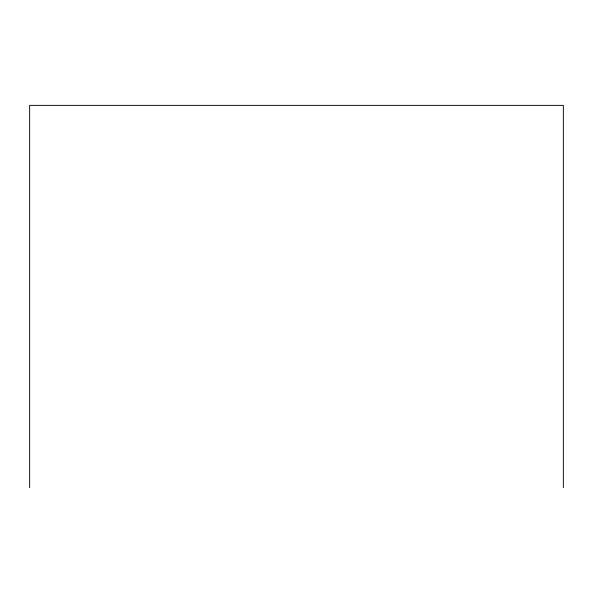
<?xml version="1.0" encoding="UTF-8"?>
<svg xmlns="http://www.w3.org/2000/svg" width="593" height="593" viewBox="0 0 593 593"><rect width="100%" height="100%" fill="white"/><g stroke="black" fill="none" stroke-linecap="round" stroke-linejoin="round"><path stroke-width="0.89" d="M563.35 487.631L563.35 105.369L29.65 105.369L29.65 487.631"/></g></svg>
